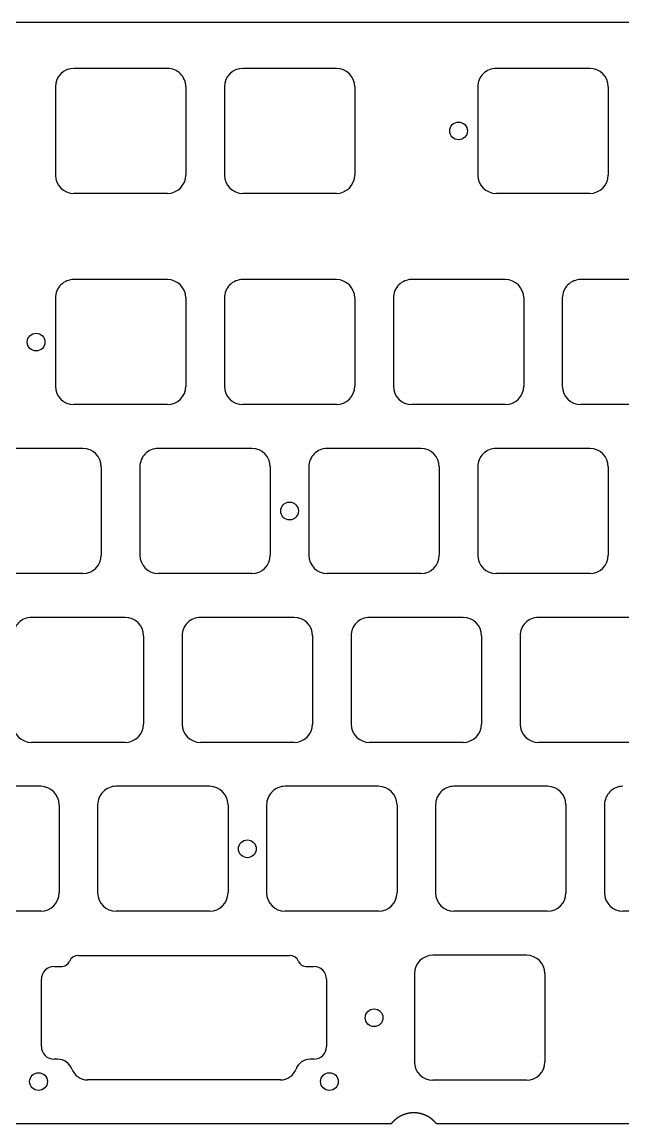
# Model space of a CAD drawing. Header units: millimetres. Extents: x -11 to 340, y -118 to 18.
# Drawn here: x 65.1 to 132.8, y -112 to 12.3 of the extents above; entities that cross this region are included whole.
import ezdxf

# ---------------------------------------------------------------- set-up
doc = ezdxf.new("R2010")
doc.units = ezdxf.units.MM
doc.header["$MEASUREMENT"] = 0
doc.layers.add('BLACK', color=7, linetype='CONTINUOUS')

msp = doc.modelspace()

# ---------------------------------------------------------------- linework, layer by layer
at = {"layer": 'BLACK', "linetype": 'Continuous'}
for p, q in [((28.3, 12.28), (156.05, 12.28)), ((81.475, 7.05), (70.924999, 7.05)), ((100.525, 7.05), (89.974999, 7.05)), ((118.550001, 7.049998), (118.550001, 7.05)), ((129.1, 7.05), (118.550001, 7.05)), ((68.85, 4.975), (68.85, -4.975001)), ((83.55, 4.975), (83.55, -4.975)), ((87.9, 4.975), (87.9, -4.975001)), ((102.6, 4.975), (102.6, -4.975)), ((116.475001, 4.975), (116.475001, -4.975)), ((131.175001, 4.975), (131.175001, -4.975)), ((81.475, -7.05), (70.925, -7.05)), ((100.525, -7.05), (89.975, -7.05)), ((129.100001, -7.05), (118.55, -7.05)), ((129.100001, -7.050001), (129.100001, -7.05)), ((70.925001, -16.762502), (70.925001, -16.7625)), ((81.475, -16.7625), (70.925001, -16.7625)), ((89.975001, -16.762502), (89.975001, -16.7625)), ((100.525, -16.7625), (89.975001, -16.7625)), ((109.025001, -16.762502), (109.025001, -16.7625)), ((119.575, -16.7625), (109.025001, -16.7625)), ((128.075001, -16.762502), (128.075001, -16.7625)), ((138.625, -16.7625), (128.075001, -16.7625)), ((68.850001, -18.8375), (68.850001, -28.7875)), ((83.550001, -18.8375), (83.550001, -28.7875)), ((87.900001, -18.8375), (87.900001, -28.7875)), ((102.600001, -18.8375), (102.600001, -28.7875)), ((106.950001, -18.8375), (106.950001, -28.7875)), ((121.650001, -18.8375), (121.650001, -28.7875)), ((126.000001, -18.8375), (126.000001, -28.7875)), ((81.475001, -30.8625), (70.925, -30.8625)), ((81.475001, -30.862501), (81.475001, -30.8625)), ((100.525001, -30.8625), (89.975, -30.8625)), ((100.525001, -30.862501), (100.525001, -30.8625)), ((119.575001, -30.8625), (109.025, -30.8625)), ((119.575001, -30.862501), (119.575001, -30.8625)), ((138.625001, -30.8625), (128.075, -30.8625)), ((71.95, -35.8125), (61.400001, -35.8125)), ((80.450001, -35.812502), (80.450001, -35.8125)), ((91, -35.8125), (80.450001, -35.8125)), ((99.500001, -35.812502), (99.500001, -35.8125)), ((110.05, -35.8125), (99.500001, -35.8125)), ((118.550001, -35.812502), (118.550001, -35.8125)), ((129.1, -35.8125), (118.550001, -35.8125)), ((74.025001, -37.8875), (74.025001, -47.8375)), ((78.375001, -37.8875), (78.375001, -47.8375)), ((93.075001, -37.8875), (93.075001, -47.8375)), ((97.425001, -37.8875), (97.425001, -47.8375)), ((112.125001, -37.8875), (112.125001, -47.8375)), ((116.475001, -37.8875), (116.475001, -47.8375)), ((131.175001, -37.8875), (131.175001, -47.8375)), ((71.950001, -49.9125), (61.4, -49.9125)), ((71.950001, -49.912501), (71.950001, -49.9125)), ((91.000001, -49.9125), (80.45, -49.9125)), ((91.000001, -49.912501), (91.000001, -49.9125)), ((110.050001, -49.9125), (99.5, -49.9125)), ((110.050001, -49.912501), (110.050001, -49.9125)), ((129.100001, -49.9125), (118.55, -49.9125)), ((129.100001, -49.912501), (129.100001, -49.9125)), ((66.162501, -54.862502), (66.162501, -54.8625)), ((76.7125, -54.8625), (66.162501, -54.8625)), ((85.212501, -54.862502), (85.212501, -54.8625)), ((95.7625, -54.8625), (85.212501, -54.8625)), ((104.262501, -54.862502), (104.262501, -54.8625)), ((114.8125, -54.8625), (104.262501, -54.8625)), ((123.312501, -54.862502), (123.312501, -54.8625)), ((133.8625, -54.8625), (123.312501, -54.8625)), ((78.787501, -56.9375), (78.787501, -66.8875)), ((83.137501, -56.9375), (83.137501, -66.8875)), ((97.837501, -56.9375), (97.837501, -66.8875)), ((102.187501, -56.9375), (102.187501, -66.8875)), ((116.887501, -56.9375), (116.887501, -66.8875)), ((121.237501, -56.9375), (121.237501, -66.8875)), ((76.712501, -68.9625), (66.1625, -68.9625)), ((76.712501, -68.962501), (76.712501, -68.9625)), ((95.762501, -68.9625), (85.2125, -68.9625)), ((95.762501, -68.962501), (95.762501, -68.9625)), ((114.812501, -68.9625), (104.2625, -68.9625)), ((114.812501, -68.962501), (114.812501, -68.9625)), ((133.862501, -68.9625), (123.3125, -68.9625)), ((67.1875, -73.9125), (56.637501, -73.9125)), ((75.687501, -73.912502), (75.687501, -73.9125)), ((86.2375, -73.9125), (75.687501, -73.9125)), ((94.737501, -73.912502), (94.737501, -73.9125)), ((105.2875, -73.9125), (94.737501, -73.9125)), ((113.787501, -73.912502), (113.787501, -73.9125)), ((124.3375, -73.9125), (113.787501, -73.9125)), ((69.262501, -75.9875), (69.262501, -85.9375)), ((73.612501, -75.9875), (73.612501, -85.9375)), ((88.312501, -75.9875), (88.312501, -85.9375)), ((92.662501, -75.9875), (92.662501, -85.9375)), ((107.362501, -75.9875), (107.362501, -85.9375)), ((111.712501, -75.9875), (111.712501, -85.9375)), ((126.412501, -75.9875), (126.412501, -85.9375)), ((130.762501, -75.9875), (130.762501, -85.9375)), ((67.187501, -88.0125), (56.6375, -88.0125)), ((67.187501, -88.012501), (67.187501, -88.0125)), ((86.237501, -88.0125), (75.6875, -88.0125)), ((86.237501, -88.012501), (86.237501, -88.0125)), ((105.287501, -88.0125), (94.7375, -88.0125)), ((105.287501, -88.012501), (105.287501, -88.0125)), ((124.337501, -88.0125), (113.7875, -88.0125)), ((124.337501, -88.012501), (124.337501, -88.0125)), ((143.387501, -88.0125), (132.8375, -88.0125)), ((71.416125, -92.984911), (71.416125, -92.9849)), ((71.416125, -92.9849), (95.271325, -92.9849)), ((121.95625, -92.9625), (111.406249, -92.9625)), ((68.705262, -94.23706), (69.558825, -94.23706)), ((69.558825, -94.237048), (69.558825, -94.23706)), ((97.128525, -94.23706), (97.994125, -94.23706)), ((67.268235, -103.26294), (67.268235, -95.6622)), ((99.419115, -95.66206), (99.419115, -103.2629)), ((109.33125, -95.0375), (109.33125, -104.987501)), ((124.03125, -95.0375), (124.03125, -104.9875)), ((69.097325, -104.68794), (68.693225, -104.68794)), ((97.982208, -104.68794), (97.590075, -104.68794)), ((94.219175, -107.02441), (72.468325, -107.02441)), ((121.95625, -107.0625), (111.40625, -107.0625)), ((106.826631, -111.840045), (106.821305, -111.846098)), ((106.831972, -111.834006), (106.826631, -111.840045)), ((106.837328, -111.827979), (106.831972, -111.834006)), ((106.842699, -111.821966), (106.837328, -111.827979)), ((106.848085, -111.815966), (106.842699, -111.821966)), ((106.853486, -111.80998), (106.848085, -111.815966)), ((106.858901, -111.804007), (106.853486, -111.80998)), ((106.864332, -111.798048), (106.858901, -111.804007)), ((106.869777, -111.792102), (106.864332, -111.798048)), ((106.875237, -111.786169), (106.869777, -111.792102)), ((106.880711, -111.780251), (106.875237, -111.786169)), ((106.8862, -111.774345), (106.880711, -111.780251)), ((106.891704, -111.768454), (106.8862, -111.774345)), ((106.897222, -111.762576), (106.891704, -111.768454)), ((106.902755, -111.756712), (106.897222, -111.762576)), ((106.908303, -111.750861), (106.902755, -111.756712)), ((106.913865, -111.745024), (106.908303, -111.750861)), ((106.919441, -111.739202), (106.913865, -111.745024)), ((106.925032, -111.733393), (106.919441, -111.739202)), ((106.930637, -111.727598), (106.925032, -111.733393)), ((106.936257, -111.721816), (106.930637, -111.727598)), ((106.941891, -111.716049), (106.936257, -111.721816)), ((106.947539, -111.710296), (106.941891, -111.716049)), ((106.953201, -111.704557), (106.947539, -111.710296)), ((106.958878, -111.698832), (106.953201, -111.704557)), ((106.964569, -111.693121), (106.958878, -111.698832)), ((106.975993, -111.681741), (106.964569, -111.693121)), ((106.987473, -111.670419), (106.975993, -111.681741)), ((106.999009, -111.659153), (106.987473, -111.670419)), ((107.010601, -111.647945), (106.999009, -111.659153)), ((107.022248, -111.636795), (107.010601, -111.647945)), ((107.033951, -111.625703), (107.022248, -111.636795)), ((107.045708, -111.614668), (107.033951, -111.625703)), ((107.05752, -111.603693), (107.045708, -111.614668)), ((107.069386, -111.592776), (107.05752, -111.603693)), ((107.081306, -111.581918), (107.069386, -111.592776)), ((107.09328, -111.57112), (107.081306, -111.581918)), ((107.105307, -111.560381), (107.09328, -111.57112)), ((107.117388, -111.549701), (107.105307, -111.560381)), ((107.129521, -111.539082), (107.117388, -111.549701)), ((107.141706, -111.528524), (107.129521, -111.539082)), ((107.153944, -111.518026), (107.141706, -111.528524)), ((107.166234, -111.507589), (107.153944, -111.518026)), ((107.178575, -111.497213), (107.166234, -111.507589)), ((107.190968, -111.486898), (107.178575, -111.497213)), ((107.203411, -111.476645), (107.190968, -111.486898)), ((107.215905, -111.466454), (107.203411, -111.476645)), ((107.22845, -111.456325), (107.215905, -111.466454)), ((107.241045, -111.446258), (107.22845, -111.456325)), ((107.253689, -111.436254), (107.241045, -111.446258)), ((107.266383, -111.426313), (107.253689, -111.436254)), ((107.274425, -111.420067), (107.266383, -111.426313)), ((107.280875, -111.415086), (107.274425, -111.420067)), ((107.287334, -111.410123), (107.280875, -111.415086)), ((107.293805, -111.405176), (107.287334, -111.410123)), ((107.300285, -111.400248), (107.293805, -111.405176)), ((107.306777, -111.395335), (107.300285, -111.400248)), ((107.313277, -111.390442), (107.306777, -111.395335)), ((107.31979, -111.385564), (107.313277, -111.390442)), ((107.326311, -111.380705), (107.31979, -111.385564)), ((107.332844, -111.375861), (107.326311, -111.380705)), ((107.339385, -111.371037), (107.332844, -111.375861)), ((107.345939, -111.366228), (107.339385, -111.371037)), ((107.352501, -111.361438), (107.345939, -111.366228)), ((107.359075, -111.356664), (107.352501, -111.361438)), ((107.365658, -111.351908), (107.359075, -111.356664)), ((107.372252, -111.347169), (107.365658, -111.351908)), ((107.378855, -111.342448), (107.372252, -111.347169)), ((107.38547, -111.337743), (107.378855, -111.342448)), ((107.392093, -111.333058), (107.38547, -111.337743)), ((107.398728, -111.328388), (107.392093, -111.333058)), ((107.405371, -111.323736), (107.398728, -111.328388)), ((107.412026, -111.319101), (107.405371, -111.323736)), ((107.418689, -111.314485), (107.412026, -111.319101)), ((107.425364, -111.309885), (107.418689, -111.314485)), ((107.432047, -111.305303), (107.425364, -111.309885)), ((107.438742, -111.300738), (107.432047, -111.305303)), ((107.445445, -111.296191), (107.438742, -111.300738)), ((107.45216, -111.291661), (107.445445, -111.296191)), ((107.458882, -111.287149), (107.45216, -111.291661)), ((107.465617, -111.282654), (107.458882, -111.287149)), ((107.472359, -111.278177), (107.465617, -111.282654)), ((107.479113, -111.273717), (107.472359, -111.278177)), ((107.485874, -111.269275), (107.479113, -111.273717)), ((107.492648, -111.26485), (107.485874, -111.269275)), ((107.499429, -111.260444), (107.492648, -111.26485)), ((107.506222, -111.256054), (107.499429, -111.260444)), ((107.513022, -111.251682), (107.506222, -111.256054)), ((107.519835, -111.247327), (107.513022, -111.251682)), ((107.526654, -111.242991), (107.519835, -111.247327)), ((107.533486, -111.238672), (107.526654, -111.242991)), ((107.540324, -111.234371), (107.533486, -111.238672)), ((107.547175, -111.230086), (107.540324, -111.234371)), ((107.554033, -111.225821), (107.547175, -111.230086)), ((107.560902, -111.221572), (107.554033, -111.225821)), ((107.567779, -111.217342), (107.560902, -111.221572)), ((107.574667, -111.213128), (107.567779, -111.217342)), ((107.581563, -111.208933), (107.574667, -111.213128)), ((107.58847, -111.204755), (107.581563, -111.208933)), ((107.595384, -111.200596), (107.58847, -111.204755)), ((107.60231, -111.196453), (107.595384, -111.200596)), ((107.609243, -111.192329), (107.60231, -111.196453)), ((107.616187, -111.188222), (107.609243, -111.192329)), ((107.623139, -111.184133), (107.616187, -111.188222)), ((107.630102, -111.180062), (107.623139, -111.184133)), ((107.637071, -111.176009), (107.630102, -111.180062)), ((107.644053, -111.171973), (107.637071, -111.176009)), ((107.651041, -111.167956), (107.644053, -111.171973)), ((107.65804, -111.163956), (107.651041, -111.167956)), ((107.665046, -111.159974), (107.65804, -111.163956)), ((107.672064, -111.15601), (107.665046, -111.159974)), ((107.679088, -111.152064), (107.672064, -111.15601)), ((107.686124, -111.148135), (107.679088, -111.152064)), ((107.693166, -111.144226), (107.686124, -111.148135)), ((107.700219, -111.140333), (107.693166, -111.144226)), ((107.70728, -111.136459), (107.700219, -111.140333)), ((107.714351, -111.132602), (107.70728, -111.136459)), ((107.721429, -111.128764), (107.714351, -111.132602)), ((107.728518, -111.124943), (107.721429, -111.128764)), ((107.735613, -111.121141), (107.728518, -111.124943)), ((107.742719, -111.117356), (107.735613, -111.121141)), ((107.749832, -111.11359), (107.742719, -111.117356)), ((107.756956, -111.10984), (107.749832, -111.11359)), ((107.764087, -111.106111), (107.756956, -111.10984)), ((107.771228, -111.102398), (107.764087, -111.106111)), ((107.778376, -111.098704), (107.771228, -111.102398)), ((107.785534, -111.095027), (107.778376, -111.098704)), ((107.792699, -111.09137), (107.785534, -111.095027)), ((107.799874, -111.087729), (107.792699, -111.09137)), ((107.807056, -111.084108), (107.799874, -111.087729)), ((107.814248, -111.080503), (107.807056, -111.084108)), ((107.821447, -111.076918), (107.814248, -111.080503)), ((107.828656, -111.07335), (107.821447, -111.076918)), ((107.835872, -111.069802), (107.828656, -111.07335)), ((107.843098, -111.06627), (107.835872, -111.069802)), ((107.85033, -111.062758), (107.843098, -111.06627)), ((107.857573, -111.059263), (107.85033, -111.062758)), ((107.864821, -111.055787), (107.857573, -111.059263)), ((107.87208, -111.052328), (107.864821, -111.055787)), ((107.879345, -111.048889), (107.87208, -111.052328)), ((107.886621, -111.045467), (107.879345, -111.048889)), ((107.893902, -111.042064), (107.886621, -111.045467)), ((107.901194, -111.038679), (107.893902, -111.042064)), ((107.908491, -111.035313), (107.901194, -111.038679)), ((107.915799, -111.031964), (107.908491, -111.035313)), ((107.923113, -111.028634), (107.915799, -111.031964)), ((107.930436, -111.025322), (107.923113, -111.028634)), ((107.937766, -111.022029), (107.930436, -111.025322)), ((107.945105, -111.018754), (107.937766, -111.022029)), ((107.95245, -111.015498), (107.945105, -111.018754)), ((107.959806, -111.01226), (107.95245, -111.015498)), ((107.967166, -111.009041), (107.959806, -111.01226)), ((107.974537, -111.005839), (107.967166, -111.009041)), ((107.981913, -111.002657), (107.974537, -111.005839)), ((107.9893, -110.999492), (107.981913, -111.002657)), ((107.996691, -110.996347), (107.9893, -110.999492)), ((108.004093, -110.993219), (107.996691, -110.996347)), ((108.0115, -110.990111), (108.004093, -110.993219)), ((108.018916, -110.987021), (108.0115, -110.990111)), ((108.026338, -110.983949), (108.018916, -110.987021)), ((108.03377, -110.980896), (108.026338, -110.983949)), ((108.041207, -110.977862), (108.03377, -110.980896)), ((108.048653, -110.974846), (108.041207, -110.977862)), ((108.056105, -110.971849), (108.048653, -110.974846)), ((108.063566, -110.96887), (108.056105, -110.971849)), ((108.071033, -110.96591), (108.063566, -110.96887)), ((108.078508, -110.962968), (108.071033, -110.96591)), ((108.085989, -110.960046), (108.078508, -110.962968)), ((108.09348, -110.957141), (108.085989, -110.960046)), ((108.100975, -110.954256), (108.09348, -110.957141)), ((108.108479, -110.951389), (108.100975, -110.954256)), ((108.115989, -110.948542), (108.108479, -110.951389)), ((108.123508, -110.945712), (108.115989, -110.948542)), ((108.131031, -110.942902), (108.123508, -110.945712)), ((108.138564, -110.94011), (108.131031, -110.942902)), ((108.146102, -110.937337), (108.138564, -110.94011)), ((108.153648, -110.934582), (108.146102, -110.937337)), ((108.1612, -110.931847), (108.153648, -110.934582)), ((108.16876, -110.92913), (108.1612, -110.931847)), ((108.176325, -110.926433), (108.16876, -110.92913)), ((108.183899, -110.923753), (108.176325, -110.926433)), ((108.191478, -110.921094), (108.183899, -110.923753)), ((108.199065, -110.918452), (108.191478, -110.921094)), ((108.206657, -110.91583), (108.199065, -110.918452)), ((108.214257, -110.913226), (108.206657, -110.91583)), ((108.221862, -110.910642), (108.214257, -110.913226)), ((108.229476, -110.908076), (108.221862, -110.910642)), ((108.237094, -110.905529), (108.229476, -110.908076)), ((108.244721, -110.903001), (108.237094, -110.905529)), ((108.252352, -110.900492), (108.244721, -110.903001)), ((108.259991, -110.898002), (108.252352, -110.900492)), ((108.267635, -110.895531), (108.259991, -110.898002)), ((108.275287, -110.893079), (108.267635, -110.895531)), ((108.282944, -110.890647), (108.275287, -110.893079)), ((108.290608, -110.888232), (108.282944, -110.890647)), ((108.298277, -110.885838), (108.290608, -110.888232)), ((108.305954, -110.883461), (108.298277, -110.885838)), ((108.313635, -110.881105), (108.305954, -110.883461)), ((108.321324, -110.878767), (108.313635, -110.881105)), ((108.329017, -110.876449), (108.321324, -110.878767)), ((108.336718, -110.874149), (108.329017, -110.876449)), ((108.344423, -110.871869), (108.336718, -110.874149)), ((108.352136, -110.869607), (108.344423, -110.871869)), ((108.359853, -110.867365), (108.352136, -110.869607)), ((108.367577, -110.865142), (108.359853, -110.867365)), ((108.375305, -110.862938), (108.367577, -110.865142)), ((108.383042, -110.860753), (108.375305, -110.862938)), ((108.390781, -110.858588), (108.383042, -110.860753)), ((108.398529, -110.856441), (108.390781, -110.858588)), ((108.40628, -110.854315), (108.398529, -110.856441)), ((108.414038, -110.852206), (108.40628, -110.854315)), ((108.421801, -110.850118), (108.414038, -110.852206)), ((108.42957, -110.848048), (108.421801, -110.850118)), ((108.437343, -110.845998), (108.42957, -110.848048)), ((108.445124, -110.843967), (108.437343, -110.845998)), ((108.452907, -110.841956), (108.445124, -110.843967)), ((108.460699, -110.839963), (108.452907, -110.841956)), ((108.468493, -110.837991), (108.460699, -110.839963)), ((108.476295, -110.836037), (108.468493, -110.837991)), ((108.484099, -110.834103), (108.476295, -110.836037)), ((108.491911, -110.832187), (108.484099, -110.834103)), ((108.499726, -110.830292), (108.491911, -110.832187)), ((108.507548, -110.828416), (108.499726, -110.830292)), ((108.515373, -110.826559), (108.507548, -110.828416)), ((108.523205, -110.824721), (108.515373, -110.826559)), ((108.53104, -110.822903), (108.523205, -110.824721)), ((108.538882, -110.821104), (108.53104, -110.822903)), ((108.546727, -110.819325), (108.538882, -110.821104)), ((108.554578, -110.817565), (108.546727, -110.819325)), ((108.562432, -110.815825), (108.554578, -110.817565)), ((108.570293, -110.814104), (108.562432, -110.815825)), ((108.578157, -110.812403), (108.570293, -110.814104)), ((108.586027, -110.81072), (108.578157, -110.812403)), ((108.5939, -110.809058), (108.586027, -110.81072)), ((108.601779, -110.807415), (108.5939, -110.809058)), ((108.60966, -110.805792), (108.601779, -110.807415)), ((108.617548, -110.804187), (108.60966, -110.805792)), ((108.625439, -110.802603), (108.617548, -110.804187)), ((108.633335, -110.801038), (108.625439, -110.802603)), ((108.641235, -110.799493), (108.633335, -110.801038)), ((108.64914, -110.797967), (108.641235, -110.799493)), ((108.657047, -110.796461), (108.64914, -110.797967)), ((108.664961, -110.794974), (108.657047, -110.796461)), ((108.672876, -110.793507), (108.664961, -110.794974)), ((108.680798, -110.792059), (108.672876, -110.793507)), ((108.688722, -110.790632), (108.680798, -110.792059)), ((108.696651, -110.789223), (108.688722, -110.790632)), ((108.704583, -110.787835), (108.696651, -110.789223)), ((108.71252, -110.786466), (108.704583, -110.787835)), ((108.72046, -110.785117), (108.71252, -110.786466)), ((108.728405, -110.783787), (108.72046, -110.785117)), ((108.736351, -110.782477), (108.728405, -110.783787)), ((108.744304, -110.781186), (108.736351, -110.782477)), ((108.752258, -110.779916), (108.744304, -110.781186)), ((108.760217, -110.778665), (108.752258, -110.779916)), ((108.768178, -110.777434), (108.760217, -110.778665)), ((108.776145, -110.776222), (108.768178, -110.777434)), ((108.784113, -110.77503), (108.776145, -110.776222)), ((108.792086, -110.773858), (108.784113, -110.77503)), ((108.800061, -110.772706), (108.792086, -110.773858)), ((108.808041, -110.771573), (108.800061, -110.772706)), ((108.816022, -110.77046), (108.808041, -110.771573)), ((108.824008, -110.769367), (108.816022, -110.77046)), ((108.831996, -110.768294), (108.824008, -110.769367)), ((108.839988, -110.76724), (108.831996, -110.768294)), ((108.847982, -110.766207), (108.839988, -110.76724)), ((108.85598, -110.765193), (108.847982, -110.766207)), ((108.86398, -110.764198), (108.85598, -110.765193)), ((108.871984, -110.763224), (108.86398, -110.764198)), ((108.879989, -110.762269), (108.871984, -110.763224)), ((108.887999, -110.761335), (108.879989, -110.762269)), ((108.89601, -110.76042), (108.887999, -110.761335)), ((108.904025, -110.759525), (108.89601, -110.76042)), ((108.912041, -110.758649), (108.904025, -110.759525)), ((108.920061, -110.757794), (108.912041, -110.758649)), ((108.928083, -110.756958), (108.920061, -110.757794)), ((108.936108, -110.756143), (108.928083, -110.756958)), ((108.944134, -110.755347), (108.936108, -110.756143)), ((108.952164, -110.754571), (108.944134, -110.755347)), ((108.960195, -110.753815), (108.952164, -110.754571)), ((108.968229, -110.753078), (108.960195, -110.753815)), ((108.976265, -110.752362), (108.968229, -110.753078)), ((108.984304, -110.751666), (108.976265, -110.752362)), ((108.992343, -110.750989), (108.984304, -110.751666)), ((109.000386, -110.750333), (108.992343, -110.750989)), ((109.00843, -110.749696), (109.000386, -110.750333)), ((109.016477, -110.749079), (109.00843, -110.749696)), ((109.024525, -110.748482), (109.016477, -110.749079)), ((109.032576, -110.747905), (109.024525, -110.748482)), ((109.040627, -110.747348), (109.032576, -110.747905)), ((109.048681, -110.746811), (109.040627, -110.747348)), ((109.056736, -110.746294), (109.048681, -110.746811)), ((109.064794, -110.745797), (109.056736, -110.746294)), ((109.072852, -110.745319), (109.064794, -110.745797)), ((109.080912, -110.744862), (109.072852, -110.745319)), ((109.088973, -110.744425), (109.080912, -110.744862)), ((109.097037, -110.744007), (109.088973, -110.744425)), ((109.105101, -110.74361), (109.097037, -110.744007)), ((109.113167, -110.743232), (109.105101, -110.74361)), ((109.121234, -110.742875), (109.113167, -110.743232)), ((109.129302, -110.742537), (109.121234, -110.742875)), ((109.137371, -110.74222), (109.129302, -110.742537)), ((109.145442, -110.741922), (109.137371, -110.74222)), ((109.153513, -110.741644), (109.145442, -110.741922)), ((109.161586, -110.741387), (109.153513, -110.741644)), ((109.169659, -110.741149), (109.161586, -110.741387)), ((109.177734, -110.740931), (109.169659, -110.741149)), ((109.185809, -110.740734), (109.177734, -110.740931)), ((109.193886, -110.740556), (109.185809, -110.740734)), ((109.201962, -110.740398), (109.193886, -110.740556)), ((109.21004, -110.740261), (109.201962, -110.740398)), ((109.218117, -110.740143), (109.21004, -110.740261)), ((109.226197, -110.740045), (109.218117, -110.740143)), ((109.234275, -110.739968), (109.226197, -110.740045)), ((109.242355, -110.73991), (109.234275, -110.739968)), ((109.250435, -110.739872), (109.242355, -110.73991)), ((109.258516, -110.739854), (109.250435, -110.739872)), ((109.266596, -110.739857), (109.258516, -110.739854)), ((109.274677, -110.739879), (109.266596, -110.739857)), ((109.282758, -110.739921), (109.274677, -110.739879)), ((109.29084, -110.739984), (109.282758, -110.739921)), ((109.298921, -110.740066), (109.29084, -110.739984)), ((109.307002, -110.740168), (109.298921, -110.740066)), ((109.315083, -110.740291), (109.307002, -110.740168)), ((109.323165, -110.740433), (109.315083, -110.740291)), ((109.331246, -110.740595), (109.323165, -110.740433)), ((109.339327, -110.740778), (109.331246, -110.740595)), ((109.347408, -110.74098), (109.339327, -110.740778)), ((109.355488, -110.741202), (109.347408, -110.74098)), ((109.363568, -110.741445), (109.355488, -110.741202)), ((109.371648, -110.741707), (109.363568, -110.741445)), ((109.379727, -110.741989), (109.371648, -110.741707)), ((109.387806, -110.742292), (109.379727, -110.741989)), ((109.395883, -110.742614), (109.387806, -110.742292)), ((109.403961, -110.742956), (109.395883, -110.742614)), ((109.412038, -110.743319), (109.403961, -110.742956)), ((109.420114, -110.743701), (109.412038, -110.743319)), ((109.428189, -110.744103), (109.420114, -110.743701)), ((109.436263, -110.744526), (109.428189, -110.744103)), ((109.444336, -110.744968), (109.436263, -110.744526)), ((109.452409, -110.74543), (109.444336, -110.744968)), ((109.46048, -110.745912), (109.452409, -110.74543)), ((109.468551, -110.746415), (109.46048, -110.745912)), ((109.47662, -110.746937), (109.468551, -110.746415)), ((109.484688, -110.747479), (109.47662, -110.746937)), ((109.492755, -110.748041), (109.484688, -110.747479)), ((109.50082, -110.748623), (109.492755, -110.748041)), ((109.508884, -110.749225), (109.50082, -110.748623)), ((109.516947, -110.749847), (109.508884, -110.749225)), ((109.525009, -110.750489), (109.516947, -110.749847)), ((109.533068, -110.751151), (109.525009, -110.750489)), ((109.541126, -110.751833), (109.533068, -110.751151)), ((109.549183, -110.752534), (109.541126, -110.751833)), ((109.557238, -110.753256), (109.549183, -110.752534)), ((109.565291, -110.753998), (109.557238, -110.753256)), ((109.573342, -110.754759), (109.565291, -110.753998)), ((109.581392, -110.75554), (109.573342, -110.754759)), ((109.589439, -110.756342), (109.581392, -110.75554)), ((109.597485, -110.757163), (109.589439, -110.756342)), ((109.605529, -110.758004), (109.597485, -110.757163)), ((109.61357, -110.758865), (109.605529, -110.758004)), ((109.62161, -110.759746), (109.61357, -110.758865)), ((109.629647, -110.760647), (109.62161, -110.759746)), ((109.637682, -110.761568), (109.629647, -110.760647)), ((109.645714, -110.762508), (109.637682, -110.761568)), ((109.653745, -110.763468), (109.645714, -110.762508)), ((109.669798, -110.765449), (109.653745, -110.763468)), ((109.685841, -110.767509), (109.669798, -110.765449)), ((109.701874, -110.769648), (109.685841, -110.767509)), ((109.717896, -110.771866), (109.701874, -110.769648)), ((109.733907, -110.774163), (109.717896, -110.771866)), ((109.749905, -110.77654), (109.733907, -110.774163)), ((109.765891, -110.778995), (109.749905, -110.77654)), ((109.781865, -110.78153), (109.765891, -110.778995)), ((109.797825, -110.784144), (109.781865, -110.78153)), ((109.813772, -110.786836), (109.797825, -110.784144)), ((109.829705, -110.789607), (109.813772, -110.786836)), ((109.845623, -110.792457), (109.829705, -110.789607)), ((109.861527, -110.795385), (109.845623, -110.792457)), ((109.877415, -110.798392), (109.861527, -110.795385)), ((109.893287, -110.801477), (109.877415, -110.798392)), ((109.909143, -110.804641), (109.893287, -110.801477)), ((109.924983, -110.807883), (109.909143, -110.804641)), ((109.940805, -110.811203), (109.924983, -110.807883)), ((109.95661, -110.814601), (109.940805, -110.811203)), ((109.972397, -110.818077), (109.95661, -110.814601)), ((109.988165, -110.821631), (109.972397, -110.818077)), ((110.003915, -110.825262), (109.988165, -110.821631)), ((110.019646, -110.828972), (110.003915, -110.825262)), ((110.035356, -110.832758), (110.019646, -110.828972)), ((110.051047, -110.836623), (110.035356, -110.832758)), ((110.066718, -110.840564), (110.051047, -110.836623)), ((110.082367, -110.844583), (110.066718, -110.840564)), ((110.097995, -110.848679), (110.082367, -110.844583)), ((110.113601, -110.852852), (110.097995, -110.848679)), ((110.129185, -110.857102), (110.113601, -110.852852)), ((110.144747, -110.861428), (110.129185, -110.857102)), ((110.160286, -110.865831), (110.144747, -110.861428)), ((110.175801, -110.870311), (110.160286, -110.865831)), ((110.191292, -110.874867), (110.175801, -110.870311)), ((110.206759, -110.879499), (110.191292, -110.874867)), ((110.222202, -110.884207), (110.206759, -110.879499)), ((110.237619, -110.888992), (110.222202, -110.884207)), ((110.253011, -110.893852), (110.237619, -110.888992)), ((110.268378, -110.898788), (110.253011, -110.893852)), ((110.283718, -110.903799), (110.268378, -110.898788)), ((110.299031, -110.908886), (110.283718, -110.903799)), ((110.314317, -110.914048), (110.299031, -110.908886)), ((110.329576, -110.919285), (110.314317, -110.914048)), ((110.344807, -110.924598), (110.329576, -110.919285)), ((110.36001, -110.929985), (110.344807, -110.924598)), ((110.375185, -110.935447), (110.36001, -110.929985)), ((110.39033, -110.940983), (110.375185, -110.935447)), ((110.405446, -110.946594), (110.39033, -110.940983)), ((110.420532, -110.952279), (110.405446, -110.946594)), ((110.435589, -110.958038), (110.420532, -110.952279)), ((110.450615, -110.963872), (110.435589, -110.958038)), ((110.465609, -110.969779), (110.450615, -110.963872)), ((110.480573, -110.975759), (110.465609, -110.969779)), ((110.495505, -110.981813), (110.480573, -110.975759)), ((110.510405, -110.987941), (110.495505, -110.981813)), ((110.525273, -110.994142), (110.510405, -110.987941)), ((110.540109, -111.000415), (110.525273, -110.994142)), ((110.554911, -111.006762), (110.540109, -111.000415)), ((110.569679, -111.013181), (110.554911, -111.006762)), ((110.584414, -111.019673), (110.569679, -111.013181)), ((110.599115, -111.026237), (110.584414, -111.019673)), ((110.613782, -111.032873), (110.599115, -111.026237)), ((110.628414, -111.039581), (110.613782, -111.032873)), ((110.64301, -111.046362), (110.628414, -111.039581)), ((110.657571, -111.053213), (110.64301, -111.046362)), ((110.672096, -111.060137), (110.657571, -111.053213)), ((110.686585, -111.067131), (110.672096, -111.060137)), ((110.701038, -111.074197), (110.686585, -111.067131)), ((110.715454, -111.081334), (110.701038, -111.074197)), ((110.729832, -111.088542), (110.715454, -111.081334)), ((110.744174, -111.09582), (110.729832, -111.088542)), ((110.758477, -111.103169), (110.744174, -111.09582)), ((110.772742, -111.110588), (110.758477, -111.103169)), ((110.786969, -111.118077), (110.772742, -111.110588)), ((110.801157, -111.125637), (110.786969, -111.118077)), ((110.815306, -111.133266), (110.801157, -111.125637)), ((110.829415, -111.140964), (110.815306, -111.133266)), ((110.843485, -111.148732), (110.829415, -111.140964)), ((110.857515, -111.15657), (110.843485, -111.148732)), ((110.871504, -111.164476), (110.857515, -111.15657)), ((110.885453, -111.172451), (110.871504, -111.164476)), ((110.899361, -111.180495), (110.885453, -111.172451)), ((110.913228, -111.188608), (110.899361, -111.180495)), ((110.927053, -111.196788), (110.913228, -111.188608)), ((110.940837, -111.205037), (110.927053, -111.196788)), ((110.954578, -111.213354), (110.940837, -111.205037)), ((110.968277, -111.221739), (110.954578, -111.213354)), ((110.981934, -111.230192), (110.968277, -111.221739)), ((110.995547, -111.238712), (110.981934, -111.230192)), ((111.009118, -111.247299), (110.995547, -111.238712)), ((111.022644, -111.255953), (111.009118, -111.247299)), ((111.036127, -111.264674), (111.022644, -111.255953)), ((111.049566, -111.273462), (111.036127, -111.264674)), ((111.062961, -111.282317), (111.049566, -111.273462)), ((111.076311, -111.291238), (111.062961, -111.282317)), ((111.089617, -111.300225), (111.076311, -111.291238)), ((111.102877, -111.309278), (111.089617, -111.300225)), ((111.116092, -111.318397), (111.102877, -111.309278)), ((111.129261, -111.327582), (111.116092, -111.318397)), ((111.142384, -111.336832), (111.129261, -111.327582)), ((111.155462, -111.346147), (111.142384, -111.336832)), ((111.168493, -111.355528), (111.155462, -111.346147)), ((111.181477, -111.364974), (111.168493, -111.355528)), ((111.194415, -111.374484), (111.181477, -111.364974)), ((111.207305, -111.384059), (111.194415, -111.374484)), ((111.220148, -111.393699), (111.207305, -111.384059)), ((111.232944, -111.403402), (111.220148, -111.393699)), ((111.245691, -111.41317), (111.232944, -111.403402)), ((111.258391, -111.423002), (111.245691, -111.41317)), ((111.271042, -111.432897), (111.258391, -111.423002)), ((111.283645, -111.442856), (111.271042, -111.432897)), ((111.296199, -111.452879), (111.283645, -111.442856)), ((111.308705, -111.462965), (111.296199, -111.452879)), ((111.321161, -111.473113), (111.308705, -111.462965)), ((111.333567, -111.483325), (111.321161, -111.473113)), ((111.345924, -111.493599), (111.333567, -111.483325)), ((111.358232, -111.503936), (111.345924, -111.493599)), ((111.370489, -111.514336), (111.358232, -111.503936)), ((111.382696, -111.524797), (111.370489, -111.514336)), ((111.394852, -111.535321), (111.382696, -111.524797)), ((111.406958, -111.545906), (111.394852, -111.535321)), ((111.419013, -111.556553), (111.406958, -111.545906)), ((111.431017, -111.567262), (111.419013, -111.556553)), ((111.44297, -111.578033), (111.431017, -111.567262)), ((111.454871, -111.588864), (111.44297, -111.578033)), ((111.46672, -111.599757), (111.454871, -111.588864)), ((111.478518, -111.61071), (111.46672, -111.599757)), ((111.490263, -111.621724), (111.478518, -111.61071)), ((111.501957, -111.632799), (111.490263, -111.621724)), ((111.513598, -111.643935), (111.501957, -111.632799)), ((111.525186, -111.65513), (111.513598, -111.643935)), ((111.536721, -111.666386), (111.525186, -111.65513)), ((111.548204, -111.677702), (111.536721, -111.666386)), ((111.559633, -111.689077), (111.548204, -111.677702)), ((111.571008, -111.700513), (111.559633, -111.689077)), ((111.582331, -111.712008), (111.571008, -111.700513)), ((111.593599, -111.723562), (111.582331, -111.712008)), ((111.604814, -111.735175), (111.593599, -111.723562)), ((111.615974, -111.746848), (111.604814, -111.735175)), ((111.627081, -111.75858), (111.615974, -111.746848)), ((111.638133, -111.77037), (111.627081, -111.75858)), ((111.64913, -111.782219), (111.638133, -111.77037)), ((111.660072, -111.794127), (111.64913, -111.782219)), ((111.67096, -111.806093), (111.660072, -111.794127)), ((111.681792, -111.818117), (111.67096, -111.806093)), ((111.692569, -111.8302), (111.681792, -111.818117)), ((111.703291, -111.84234), (111.692569, -111.8302)), ((111.713957, -111.854538), (111.703291, -111.84234)), ((106.700195, -111.9925), (42.3, -111.9925)), ((106.707989, -111.982536), (106.700195, -111.9925)), ((106.712978, -111.976201), (106.707989, -111.982536)), ((106.717981, -111.969879), (106.712978, -111.976201)), ((106.723001, -111.963569), (106.717981, -111.969879)), ((106.728036, -111.957272), (106.723001, -111.963569)), ((106.733087, -111.950987), (106.728036, -111.957272)), ((106.738153, -111.944715), (106.733087, -111.950987)), ((106.743235, -111.938455), (106.738153, -111.944715)), ((106.748332, -111.932208), (106.743235, -111.938455)), ((106.753445, -111.925974), (106.748332, -111.932208)), ((106.758573, -111.919752), (106.753445, -111.925974)), ((106.763717, -111.913543), (106.758573, -111.919752)), ((106.768876, -111.907347), (106.763717, -111.913543)), ((106.774051, -111.901164), (106.768876, -111.907347)), ((106.77924, -111.894994), (106.774051, -111.901164)), ((106.784445, -111.888836), (106.77924, -111.894994)), ((106.789665, -111.882692), (106.784445, -111.888836)), ((106.794901, -111.87656), (106.789665, -111.882692)), ((106.800151, -111.870442), (106.794901, -111.87656)), ((106.805417, -111.864336), (106.800151, -111.870442)), ((106.810698, -111.858244), (106.805417, -111.864336)), ((106.815994, -111.852164), (106.810698, -111.858244)), ((106.821305, -111.846098), (106.815994, -111.852164)), ((111.724568, -111.866794), (111.713957, -111.854538)), ((111.735122, -111.879108), (111.724568, -111.866794)), ((111.745621, -111.891479), (111.735122, -111.879108)), ((111.756063, -111.903907), (111.745621, -111.891479)), ((111.766448, -111.916393), (111.756063, -111.903907)), ((111.776778, -111.928935), (111.766448, -111.916393)), ((111.78705, -111.941535), (111.776778, -111.928935)), ((111.797266, -111.954191), (111.78705, -111.941535)), ((111.807424, -111.966904), (111.797266, -111.954191)), ((111.817526, -111.979674), (111.807424, -111.966904)), ((111.82757, -111.9925), (111.817526, -111.979674)), ((156.05625, -111.9925), (111.82757, -111.9925))]:
    msp.add_line(p, q, dxfattribs=at)
at = {"layer": 'BLACK'}
for centre in [(114.3, 0), (66.675, -23.8125), (95.25, -42.8625), (90.4875, -80.9625), (104.775074, -100.0125), (66.94375, -107.2125), (99.74375, -107.2125)]:
    msp.add_circle(centre, 1, dxfattribs=at)
for centre, radius, start, end in [((70.925004, 4.974996), 2.075004, 90.00013806, 179.99988955), ((81.475003, 4.975003), 2.074997, 359.99991716, 90.00008284), ((89.975004, 4.974996), 2.075004, 90.00013806, 179.99988955), ((100.525, 4.975), 2.075, 0, 90), ((118.55, 4.975), 2.074999, 89.99997239, 180), ((129.1, 4.975), 2.075, 0, 90), ((70.925002, -4.974998), 2.075002, 180.00008284, 269.99994478), ((81.474996, -4.974996), 2.075004, 270.00011045, 359.99988955), ((89.975002, -4.974998), 2.075002, 180.00008284, 269.99994478), ((100.525, -4.975), 2.075, 270, 0), ((118.55, -4.975), 2.075, 180, 270), ((129.1, -4.975), 2.075001, 270.00002761, 0), ((70.925, -18.8375), 2.074999, 89.99997239, 180), ((81.475, -18.8375), 2.075, 0, 90), ((89.975, -18.8375), 2.074999, 89.99997239, 180), ((100.525, -18.8375), 2.075, 0, 90), ((109.025, -18.8375), 2.074999, 89.99997239, 180), ((119.575, -18.8375), 2.075, 0, 90), ((128.075, -18.8375), 2.074999, 89.99997239, 180), ((70.925, -28.7875), 2.075, 180, 270), ((81.475, -28.7875), 2.075001, 270.00002761, 0), ((89.975, -28.7875), 2.075, 180, 270), ((100.525, -28.7875), 2.075001, 270.00002761, 0), ((109.025, -28.7875), 2.075, 180, 270), ((119.575, -28.7875), 2.075001, 270.00002761, 0), ((128.075, -28.7875), 2.075, 180, 270), ((71.95, -37.8875), 2.075, 0, 90), ((80.45, -37.8875), 2.074999, 89.99997239, 180), ((91, -37.8875), 2.075, 0, 90), ((99.5, -37.8875), 2.074999, 89.99997239, 180), ((110.05, -37.8875), 2.075, 0, 90), ((118.55, -37.8875), 2.074999, 89.99997239, 180), ((129.1, -37.8875), 2.075, 0, 90), ((71.95, -47.8375), 2.075001, 270.00002761, 0), ((80.45, -47.8375), 2.075, 180, 270), ((91, -47.8375), 2.075001, 270.00002761, 0), ((99.5, -47.8375), 2.075, 180, 270), ((110.05, -47.8375), 2.075001, 270.00002761, 0), ((118.55, -47.8375), 2.075, 180, 270), ((129.1, -47.8375), 2.075001, 270.00002761, 0), ((66.1625, -56.9375), 2.074999, 89.99997239, 180), ((76.7125, -56.9375), 2.075, 0, 90), ((85.2125, -56.9375), 2.074999, 89.99997239, 180), ((95.7625, -56.9375), 2.075, 0, 90), ((104.2625, -56.9375), 2.074999, 89.99997239, 180), ((114.8125, -56.9375), 2.075, 0, 90), ((123.3125, -56.9375), 2.074999, 89.99997239, 180), ((66.1625, -66.8875), 2.075, 180, 270), ((76.7125, -66.8875), 2.075001, 270.00002761, 0), ((85.2125, -66.8875), 2.075, 180, 270), ((95.7625, -66.8875), 2.075001, 270.00002761, 0), ((104.2625, -66.8875), 2.075, 180, 270), ((114.8125, -66.8875), 2.075001, 270.00002761, 0), ((123.3125, -66.8875), 2.075, 180, 270), ((67.1875, -75.9875), 2.075, 0, 90), ((75.6875, -75.9875), 2.074999, 89.99997239, 180), ((86.2375, -75.9875), 2.075, 0, 90), ((94.7375, -75.9875), 2.074999, 89.99997239, 180), ((105.2875, -75.9875), 2.075, 0, 90), ((113.7875, -75.9875), 2.074999, 89.99997239, 180), ((124.3375, -75.9875), 2.075, 0, 90), ((132.8375, -75.9875), 2.074999, 89.99997239, 180), ((67.1875, -85.9375), 2.075001, 270.00002761, 0), ((75.6875, -85.9375), 2.075, 180, 270), ((86.2375, -85.9375), 2.075001, 270.00002761, 0), ((94.7375, -85.9375), 2.075, 180, 270), ((105.2875, -85.9375), 2.075001, 270.00002761, 0), ((113.7875, -85.9375), 2.075, 180, 270), ((124.3375, -85.9375), 2.075001, 270.00002761, 0), ((132.8375, -85.9375), 2.075, 180, 270), ((71.416024, -94.059851), 1.07494, 89.99461656, 157.97750247), ((95.27129, -94.05989), 1.07499, 22.02370504, 89.99813454), ((111.406254, -95.037504), 2.075004, 90.00013806, 179.99988955), ((121.95625, -95.0375), 2.075, 0, 90), ((68.693317, -95.662092), 1.425082, 89.51974267, 180.00434217), ((69.558874, -93.308671), 0.928376, 269.99697591, 337.97782841), ((97.12855, -93.3086), 0.92846, 202.02452102, 269.99845724), ((97.99415, -95.662), 1.42494, 359.99758749, 90.00100523), ((68.693236, -103.262939), 1.425001, 180.00004021, 269.99955772), ((97.99399, -103.26286), 1.425125, 269.52631186, 359.99839184), ((69.097301, -106.412848), 1.724908, 20.54547839, 89.9992028), ((97.59008, -106.41288), 1.724936, 90.00016608, 159.45408213), ((111.406252, -104.987498), 2.075002, 180.00008284, 269.99994478), ((121.95625, -104.9875), 2.075, 270, 0), ((72.468212, -105.149415), 1.874995, 200.54692151, 270.00345303), ((94.21909, -105.14933), 1.875082, 270.0025973, 339.45098232)]:
    msp.add_arc(centre, radius, start, end, dxfattribs=at)

doc.saveas('drawing.dxf')
